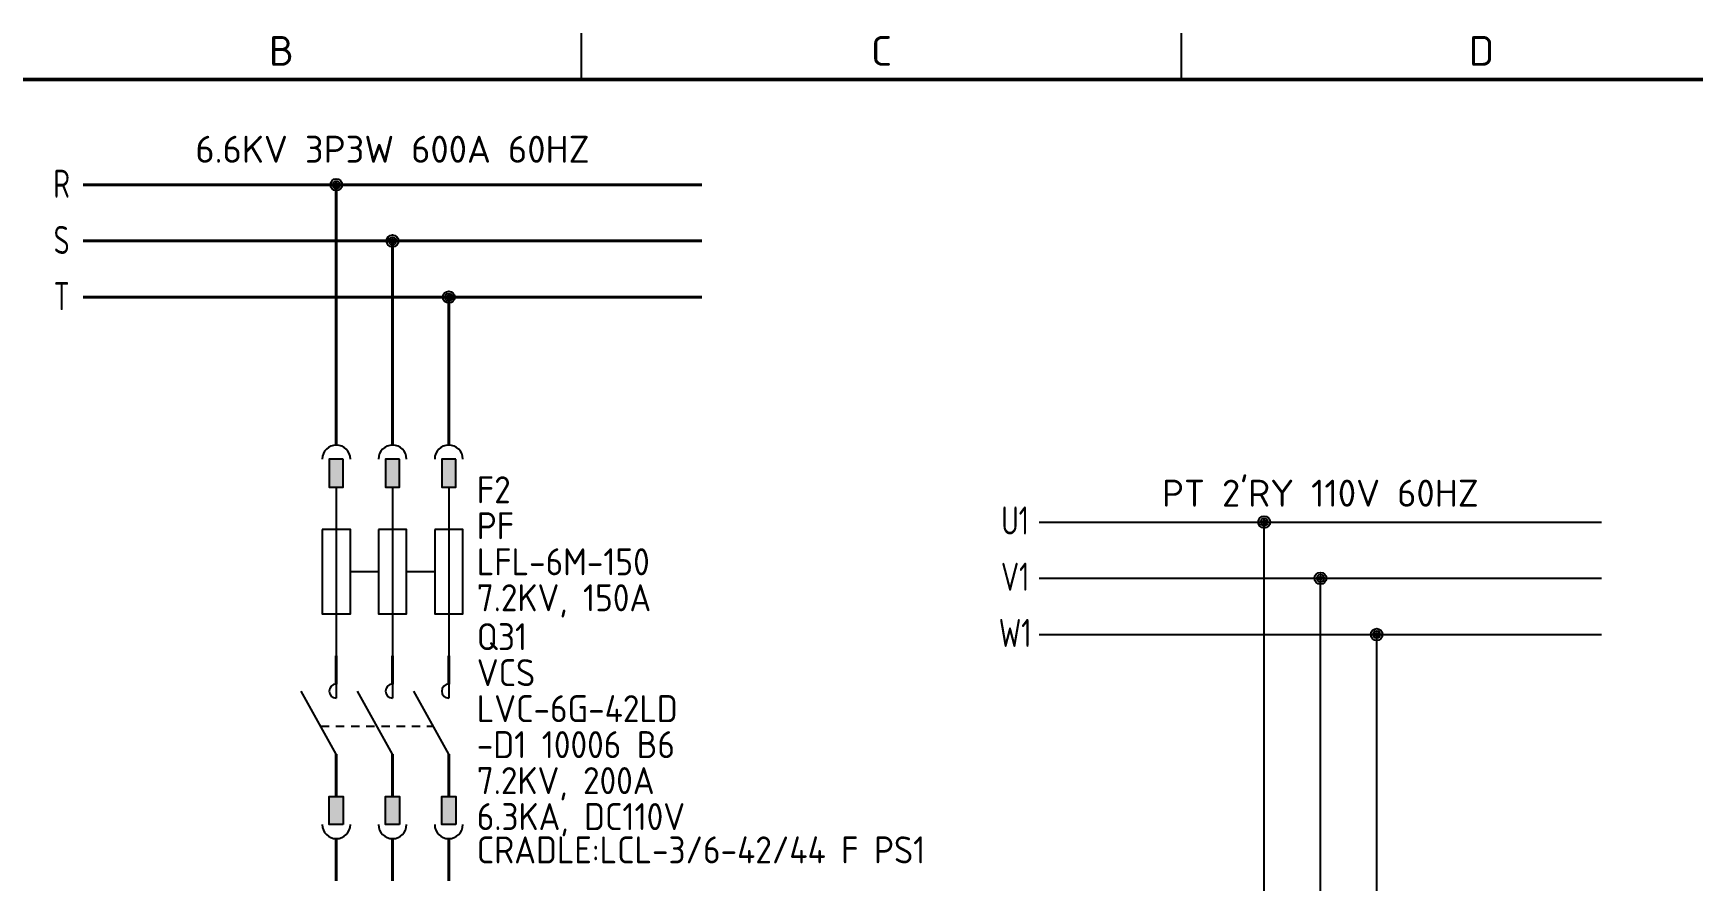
# Model space of a CAD drawing. Header units: millimetres. Extents: x 0 to 612, y 1 to 337.
# Drawn here: x 75.6 to 223.1, y 240.6 to 316 of the extents above; entities that cross this region are included whole.
import ezdxf
from ezdxf.enums import TextEntityAlignment as Align

# ---------------------------------------------------------------- set-up
doc = ezdxf.new("R2010")
doc.units = ezdxf.units.MM
doc.linetypes.add('ACAD_ISO12W100', pattern=[21, 12, -3, 0, -3, 0, -3])
doc.linetypes.add('JIS_02_0.7', pattern=[1.35, 0.75, -0.6])
doc.layers.add('BUS&POWER CABLE', color=2, linetype='Continuous', lineweight=40)
doc.layers.add('Sheet Out Line', color=2, linetype='Continuous', lineweight=50)
for name, color, linetype in [('LINK', 7, 'Continuous'), ('MISC', 7, 'Continuous'), ('Normal Text', 7, 'Continuous'), ('Sheet Line', 3, 'Continuous'), ('Sheet Text', 2, 'Continuous'), ('SYMS', 7, 'Continuous'), ('TAGS', 7, 'Continuous'), ('WIRE_RED', 1, 'Continuous'), ('WIREFIXED', 7, 'Continuous')]:
    doc.layers.add(name, color=color, linetype=linetype)
doc.styles.add('WD', font='ISOCP2.shx')
doc.styles.add('WD_IEC', font='ISOCP2.shx', dxfattribs={"width": 1.1, "height": 2.4, "bigfont": 'whgtxt.shx'})

# ---------------------------------------------------------------- blocks, each defined once
blk = doc.blocks.new('WDDOT')
for radius in [0.529, 0.33, 0.164]:
    blk.add_circle((0, 0), radius)
blk = doc.blocks.new('WD_WNH')
at = {"linetype": 'Continuous', "style": 'WD_IEC', "width": 0.8}
blk.add_attdef('WIRENO', text='', height=2.5, dxfattribs=at).set_placement((0, 0.75), align=Align.CENTER)
at = {"style": 'WD_IEC', "flags": 1}
for tag, p in [('W08USER', (0, 0.375)), ('W04USER', (0, 0.875)), ('W05USER', (0, 0.75)), ('W09USER', (0, 0.25)), ('W03USER', (0, 1)), ('W06USER', (0, 0.625)), ('W07USER', (0, 0.5)), ('W02USER', (0, 1.125)), ('W01USER', (0, 1.25)), ('W10USER', (0, 0.125))]:
    blk.add_attdef(tag, text='', height=0.08, dxfattribs=at).set_placement(p, align=Align.CENTER)
blk = doc.blocks.new('LSSA3')
at = {"layer": 'Sheet Line'}
for p, q in [((113, 283.5), (113, 287.25)), ((161.5, 283.5), (161.5, 287.25))]:
    blk.add_line(p, q, dxfattribs=at)
at = {"layer": 'Sheet Out Line'}
blk.add_lwpolyline([(16, 6.5), (404, 6.5), (404, 283.5), (16, 283.5)], close=True, dxfattribs=at)
at = {"style": 'WD_IEC', "width": 1.1}
for tag, height, p in [('DESC4', 2.4, (57.5, 39.5)), ('CUSTOMERS31', 3.8, (219, 38)), ('TITLE1', 3.6, (333, 37.5)), ('CUSTOMERS21', 3.8, (219, 35.25)), ('DESC3', 2.4, (57.5, 33.5)), ('CUSTOMERS32', 3.8, (219, 32.5)), ('TITLE2', 3.6, (333, 32.5)), ('CUSTOMERS22', 3.8, (219, 29.75)), ('RN', 3.5, (398, 28.75)), ('DESC2', 2.4, (57.5, 27.5)), ('CUSTOMERS33', 3.8, (219, 27)), ('TITLE3', 3.6, (333, 27.5)), ('DESC1', 2.4, (57.5, 21.5)), ('WORKNO', 3.5, (365.5, 18.5)), ('FILE', 2.4, (314, 18.5)), ('DESC0', 2.4, (57.5, 15.5)), ('SHN', 2.4, (395, 12)), ('TSH', 2.4, (401, 9))]:
    blk.add_attdef(tag, text='', height=height, dxfattribs=at).set_placement(p, align=Align.MIDDLE_CENTER)
at = {"style": 'WD_IEC'}
for tag, p in [('DATE4', (96.5, 39.5)), ('DRWN4', (111.5, 39.5)), ('DSGN4', (126.5, 39.5)), ('CHKD4', (141.5, 39.5)), ('APPD4', (156.5, 39.5)), ('DATE3', (96.5, 33.5)), ('DRWN3', (111.5, 33.5)), ('DSGN3', (126.5, 33.5)), ('CHKD3', (141.5, 33.5)), ('APPD3', (156.5, 33.5)), ('DATE2', (96.5, 27.5)), ('DRWN2', (111.5, 27.5)), ('DSGN2', (126.5, 27.5)), ('CHKD2', (141.5, 27.5)), ('APPD2', (156.5, 27.5)), ('DATE1', (96.5, 21.5)), ('DRWN1', (111.5, 21.5)), ('DSGN1', (126.5, 21.5)), ('CHKD1', (141.5, 21.5)), ('APPD1', (156.5, 21.5)), ('DATE0', (96.5, 15.5)), ('DRWN0', (111.5, 15.5)), ('DSGN0', (126.5, 15.5)), ('CHKD0', (141.5, 15.5)), ('APPD0', (156.5, 15.5))]:
    blk.add_attdef(tag, text='', height=2.4, dxfattribs=at).set_placement(p, align=Align.MIDDLE_CENTER)
at = {"style": 'WD_IEC', "width": 1.1}
for tag, p in [('DWG1ST', (345, 10.5)), ('DWGNO', (373.49, 10.5))]:
    blk.add_attdef(tag, text='', height=3.5, dxfattribs=at).set_placement(p, align=Align.MIDDLE_LEFT)
at = {"style": 'WD_IEC', "width": 1.1, "flags": 9}
blk.add_attdef('WD_TB', (0, 0), '', height=2.4, dxfattribs=at)
at = {"layer": 'Sheet Text', "style": 'WD_IEC', "width": 1.1}
for s, p in [('B', (88.75, 284.62)), ('C', (137.25, 284.62)), ('D', (185.75, 284.62))]:
    blk.add_text(s, height=2.4, dxfattribs=at).set_placement(p, align=Align.CENTER)
blk = doc.blocks.new('VA22_VCST1')
at = {"color": 2, "lineweight": 40}
for p, q in [((-5, 6.25), (-5, 3.75)), ((0, 6.25), (0, 3.75)), ((5, 6.25), (5, 3.75)), ((-5, -2.5), (-5, -6.25)), ((0, -2.5), (0, -6.25)), ((5, -2.5), (5, -6.25))]:
    blk.add_line(p, q, dxfattribs=at)
for p, q in [((-5, -2.5), (-8.12, 3.12)), ((-5, 3.75), (-5, 2.5)), ((0, -2.5), (-3.12, 3.12)), ((0, 3.75), (0, 2.5)), ((5, -2.5), (1.88, 3.12)), ((5, 3.75), (5, 2.5))]:
    blk.add_line(p, q)
at = {"linetype": 'JIS_02_0.7'}
blk.add_line((-6.39, 0), (3.61, 0), dxfattribs=at)
for centre in [(-5, 3.12), (0, 3.12), (5, 3.12)]:
    blk.add_arc(centre, 0.625, 90, 270)
at = {"style": 'WD_IEC'}
for tag, p in [('TAG2', (7.49, 7.96)), ('RATING12', (7.49, 4.76)), ('RATING11', (7.49, 1.56)), ('RATING10', (7.49, -1.64)), ('RATING1', (7.49, -4.84)), ('RATING2', (7.49, -8.04))]:
    blk.add_attdef(tag, text='', height=2.4, dxfattribs=at).set_placement(p, align=Align.MIDDLE_LEFT)
at = {"style": 'WD', "flags": 1}
for tag, p, height in [('X2TERM01', (-5, 6.25), 0.08), ('X2TERM02', (0, 6.25), 0.08), ('X2TERM03', (5, 6.25), 0.08), ('X4LINK', (-6.39, 0), 0.01), ('X1LINK', (3.61, 0), 0.01), ('X8TERM04', (-5, -6.25), 0.08), ('X8TERM05', (0, -6.25), 0.08), ('X8TERM06', (5, -6.25), 0.08)]:
    blk.add_attdef(tag, p, '', height=height, dxfattribs=at)
at = {"style": 'WD_IEC', "flags": 1}
for tag, p in [('INST', (-6.99, -4.03)), ('LOC', (-7.02, -5.33)), ('FAMILY', (-6.9, -6.72)), ('WDTAGALT', (-6.95, -8.07))]:
    blk.add_attdef(tag, text='', height=1, dxfattribs=at).set_placement(p, align=Align.RIGHT)
blk = doc.blocks.new('VA21_VCSPF1')
blk.add_line((0, 13.75), (0, -1.25))
blk.add_lwpolyline([(-1.25, 10), (-1.25, 2.5), (1.25, 2.5), (1.25, 10)], close=True)
at = {"flags": 1}
for tag, p, height, style in [('X2TERM01', (0, 13.75), 0.08, 'WD'), ('X4LINK', (-1.25, 6.25), 0.32, 'WD_IEC'), ('X1LINK', (1.25, 6.25), 0.32, 'WD_IEC'), ('X8TERM02', (0, -1.25), 0.08, 'WD')]:
    blk.add_attdef(tag, p, '', height=height, dxfattribs=dict(at, style=style))
at = {"style": 'WD_IEC'}
for tag, p in [('TAG1', (2.49, 13.52)), ('RATING12', (2.49, 10.32)), ('RATING11', (2.49, 7.12)), ('RATING1', (2.49, 3.92))]:
    blk.add_attdef(tag, text='', height=2.4, dxfattribs=at).set_placement(p, align=Align.MIDDLE_LEFT)
at = {"style": 'WD_IEC', "flags": 1}
for tag, p in [('INST', (-2.72, 3.2)), ('FAMILY', (-2.72, 0.6)), ('LOC', (-2.72, 1.9)), ('MFG', (-2.72, -0.7)), ('ASSYCODE', (-2.72, -2)), ('WDTAGALT', (-2.72, -3.3)), ('CAT', (-2.72, -4.55))]:
    blk.add_attdef(tag, text='', height=1, dxfattribs=at).set_placement(p, align=Align.RIGHT)
blk = doc.blocks.new('VA22_VCSPF1')
blk.add_line((0, 13.75), (0, -1.25))
blk.add_lwpolyline([(-1.25, 10), (-1.25, 2.5), (1.25, 2.5), (1.25, 10)], close=True)
at = {"flags": 1}
for tag, p, height, style in [('X2TERM01', (0, 13.75), 0.08, 'WD'), ('X4LINK', (-1.25, 6.25), 0.32, 'WD_IEC'), ('X1LINK', (1.25, 6.25), 0.32, 'WD_IEC'), ('X8TERM02', (0, -1.25), 0.08, 'WD')]:
    blk.add_attdef(tag, p, '', height=height, dxfattribs=dict(at, style=style))
at = {"style": 'WD_IEC', "flags": 1}
for tag, p in [('TAG2', (2.49, 13.52)), ('RATING12', (2.49, 10.32)), ('RATING11', (2.49, 7.12)), ('RATING1', (2.49, 3.92))]:
    blk.add_attdef(tag, text='', height=2.4, dxfattribs=at).set_placement(p, align=Align.MIDDLE_LEFT)
for tag, p in [('INST', (-2.72, 3.2)), ('FAMILY', (-2.72, 0.6)), ('LOC', (-2.72, 1.9)), ('MFG', (-2.72, -0.7)), ('ASSYCODE', (-2.72, -2)), ('WDTAGALT', (-2.72, -3.3)), ('CAT', (-2.72, -4.55))]:
    blk.add_attdef(tag, text='', height=1, dxfattribs=at).set_placement(p, align=Align.RIGHT)
blk = doc.blocks.new('VA21_CRADLE2')
at = {"color": 2, "lineweight": 40}
for p, q in [((-5, 21.25), (-5, 17.5)), ((0, 21.25), (0, 17.5)), ((5, 21.25), (5, 17.5)), ((-5, -21.25), (-5, -17.5)), ((0, -21.25), (0, -17.5)), ((5, -21.25), (5, -17.5))]:
    blk.add_line(p, q, dxfattribs=at)
for points in [[(-4.38, 16.25), (-5.62, 16.25), (-5.62, 13.75), (-4.38, 13.75)], [(0.62, 16.25), (-0.62, 16.25), (-0.62, 13.75), (0.62, 13.75)], [(5.62, 16.25), (4.38, 16.25), (4.38, 13.75), (5.62, 13.75)], [(-4.38, -16.25), (-5.62, -16.25), (-5.62, -13.75), (-4.38, -13.75)], [(0.62, -16.25), (-0.62, -16.25), (-0.62, -13.75), (0.62, -13.75)], [(5.62, -16.25), (4.38, -16.25), (4.38, -13.75), (5.62, -13.75)]]:
    blk.add_lwpolyline(points, close=True)
for centre, start, end in [((-5, 16.25), 0, 180), ((0, 16.25), 0, 180), ((5, 16.25), 0, 180), ((-5, -16.25), 180, 0), ((0, -16.25), 180, 0), ((5, -16.25), 180, 0)]:
    blk.add_arc(centre, 1.25, start, end)
for points in [[(-4.38, 13.75), (-4.38, 16.25), (-5.62, 13.75), (-5.62, 16.25)], [(0.62, 13.75), (0.62, 16.25), (-0.62, 13.75), (-0.62, 16.25)], [(5.62, 13.75), (5.62, 16.25), (4.38, 13.75), (4.38, 16.25)], [(-4.38, -13.75), (-4.38, -16.25), (-5.62, -13.75), (-5.62, -16.25)], [(0.62, -13.75), (0.62, -16.25), (-0.62, -13.75), (-0.62, -16.25)], [(5.62, -13.75), (5.62, -16.25), (4.38, -13.75), (4.38, -16.25)]]:
    blk.add_solid(points)
at = {"style": 'WD', "flags": 1}
for tag, p in [('X2TERM01', (-5, 21.25)), ('X2TERM02', (0, 21.25)), ('X2TERM03', (5, 21.25)), ('X8TERM04', (-5, -21.25)), ('X8TERM05', (0, -21.25)), ('X8TERM06', (5, -21.25))]:
    blk.add_attdef(tag, p, '', height=0.08, dxfattribs=at)
at = {"style": 'WD_IEC', "flags": 1}
for tag, p in [('INST', (-7.37, -18.1)), ('LOC', (-7.4, -19.4)), ('FAMILY', (-7.27, -20.79)), ('MFG', (-7.27, -22.22)), ('CAT', (-7.27, -23.54)), ('ASSYCODE', (-7.27, -24.87)), ('WDTAGALT', (-7.27, -26.26))]:
    blk.add_attdef(tag, text='', height=1, dxfattribs=at).set_placement(p, align=Align.RIGHT)
at = {"style": 'WD_IEC'}
blk.add_attdef('RATING11', text='', height=2.4, dxfattribs=at).set_placement((7.49, -18.5), align=Align.MIDDLE_LEFT)
at = {"style": 'WD_IEC', "flags": 1}
blk.add_attdef('TAG1', text='', height=2.4, dxfattribs=at).set_placement((7.49, -21.54), align=Align.MIDDLE_LEFT)

msp = doc.modelspace()

# ---------------------------------------------------------------- linework, layer by layer
at = {"layer": 'BUS&POWER CABLE'}
for p, q in [((80, 302.5), (135, 302.5)), ((102.5, 302.5), (102.5, 283.1)), ((80, 297.5), (135, 297.5)), ((107.5, 297.5), (107.5, 283.1)), ((80, 292.5), (135, 292.5)), ((112.5, 292.5), (112.5, 283.1)), ((102.5, 260.6), (102.5, 260.6)), ((107.5, 260.6), (107.5, 260.6)), ((112.5, 260.6), (112.5, 260.6))]:
    msp.add_line(p, q, dxfattribs=at)
at = {"layer": 'LINK'}
for points in [[(103.75, 268.1), (106.25, 268.1)], [(108.75, 268.1), (111.25, 268.1)]]:
    msp.add_lwpolyline(points, dxfattribs=at)
at = {"layer": 'WIRE_RED'}
for p, q in [((165, 272.5), (215, 272.5)), ((185, 237.5), (185, 272.5)), ((165, 267.5), (215, 267.5)), ((190, 237.5), (190, 267.5)), ((165, 262.5), (215, 262.5)), ((195, 237.5), (195, 262.5))]:
    msp.add_line(p, q, dxfattribs=at)

# ---------------------------------------------------------------- block references
at = {"layer": 'SYMS', "xscale": 1.1, "yscale": 1.1, "zscale": 1.1}
msp.add_blockref('LSSA3', (0, 0), dxfattribs=at)
at = {"layer": 'SYMS'}
for name, p in [('WDDOT', (102.5, 302.5)), ('WDDOT', (107.5, 297.5)), ('WDDOT', (112.5, 292.5)), ('VA22_VCSPF1', (102.5, 261.85)), ('VA22_VCSPF1', (107.5, 261.85)), ('WDDOT', (185, 272.5)), ('WDDOT', (190, 267.5)), ('WDDOT', (195, 262.5))]:
    msp.add_blockref(name, p, dxfattribs=at)
ref = msp.add_blockref('VA21_CRADLE2', (107.5, 261.85), dxfattribs=at)
ref.add_attrib('RATING11', 'CRADLE:LCL-3/6-42/44 F PS1', dxfattribs={"layer": 'MISC', "height": 2.4, "style": 'WD_IEC'}).set_placement((114.99, 243.35), align=Align.MIDDLE_LEFT)
ref = msp.add_blockref('VA21_VCSPF1', (112.5, 261.85), dxfattribs=at)
ref.add_attrib('RATING1', '7.2KV, 150A', dxfattribs={"layer": 'MISC', "height": 2.4, "style": 'WD_IEC'}).set_placement((114.99, 265.77), align=Align.MIDDLE_LEFT)
ref.add_attrib('RATING11', 'LFL-6M-150', dxfattribs={"layer": 'MISC', "height": 2.4, "style": 'WD_IEC'}).set_placement((114.99, 268.97), align=Align.MIDDLE_LEFT)
ref.add_attrib('RATING12', 'PF', dxfattribs={"layer": 'MISC', "height": 2.4, "style": 'WD_IEC'}).set_placement((114.99, 272.17), align=Align.MIDDLE_LEFT)
ref.add_attrib('TAG1', 'F2', dxfattribs={"layer": 'TAGS', "height": 2.4, "style": 'WD_IEC'}).set_placement((114.99, 275.37), align=Align.MIDDLE_LEFT)
ref = msp.add_blockref('VA22_VCST1', (107.5, 254.35), dxfattribs=at)
ref.add_attrib('RATING2', '6.3KA, DC110V', dxfattribs={"layer": 'MISC', "height": 2.4, "style": 'WD_IEC'}).set_placement((114.99, 246.31), align=Align.MIDDLE_LEFT)
ref.add_attrib('RATING1', '7.2KV, 200A', dxfattribs={"layer": 'MISC', "height": 2.4, "style": 'WD_IEC'}).set_placement((114.99, 249.51), align=Align.MIDDLE_LEFT)
ref.add_attrib('RATING10', '-D1 10006 B6', dxfattribs={"layer": 'MISC', "height": 2.4, "style": 'WD_IEC'}).set_placement((114.99, 252.71), align=Align.MIDDLE_LEFT)
ref.add_attrib('RATING11', 'LVC-6G-42LD', dxfattribs={"layer": 'MISC', "height": 2.4, "style": 'WD_IEC'}).set_placement((114.99, 255.91), align=Align.MIDDLE_LEFT)
ref.add_attrib('RATING12', 'VCS', dxfattribs={"layer": 'MISC', "height": 2.4, "style": 'WD_IEC'}).set_placement((114.99, 259.11), align=Align.MIDDLE_LEFT)
ref.add_attrib('TAG2', 'Q31', dxfattribs={"layer": 'TAGS', "height": 2.4, "style": 'WD_IEC'}).set_placement((114.99, 262.31), align=Align.MIDDLE_LEFT)
at = {"layer": 'WIREFIXED'}
ref = msp.add_blockref('WD_WNH', (78.08, 300.59), dxfattribs=at)
ref.add_attrib('WIRENOF', 'R', dxfattribs={"linetype": 'Continuous', "height": 2.5, "style": 'WD_IEC', "width": 0.8}).set_placement((78.08, 301.34), align=Align.CENTER)
ref = msp.add_blockref('WD_WNH', (78.08, 295.59), dxfattribs=at)
ref.add_attrib('WIRENOF', 'S', dxfattribs={"linetype": 'Continuous', "height": 2.5, "style": 'WD_IEC', "width": 0.8}).set_placement((78.08, 296.34), align=Align.CENTER)
ref = msp.add_blockref('WD_WNH', (78.08, 290.59), dxfattribs=at)
ref.add_attrib('WIRENOF', 'T', dxfattribs={"linetype": 'Continuous', "height": 2.5, "style": 'WD_IEC', "width": 0.8}).set_placement((78.08, 291.34), align=Align.CENTER)
ref = msp.add_blockref('WD_WNH', (162.85, 270.64), dxfattribs=at)
ref.add_attrib('WIRENOF', 'U1', dxfattribs={"linetype": 'Continuous', "height": 2.5, "style": 'WD_IEC', "width": 0.8}).set_placement((162.85, 271.39), align=Align.CENTER)
ref = msp.add_blockref('WD_WNH', (162.85, 265.64), dxfattribs=at)
ref.add_attrib('WIRENOF', 'V1', dxfattribs={"linetype": 'Continuous', "height": 2.5, "style": 'WD_IEC', "width": 0.8}).set_placement((162.85, 266.39), align=Align.CENTER)
ref = msp.add_blockref('WD_WNH', (162.85, 260.64), dxfattribs=at)
ref.add_attrib('WIRENOF', 'W1', dxfattribs={"linetype": 'Continuous', "height": 2.5, "style": 'WD_IEC', "width": 0.8}).set_placement((162.85, 261.39), align=Align.CENTER)

# ---------------------------------------------------------------- texts
at = {"linetype": 'ACAD_ISO12W100', "insert": (107.5, 304.45), "char_height": 2.4, "width": 41.3307, "attachment_point": 8, "line_spacing_factor": 0.875, "style": 'WD_IEC'}
msp.add_mtext('6.6KV 3P3W 600A 60HZ', dxfattribs=at)
at = {"layer": 'Normal Text', "insert": (190, 273.87), "char_height": 2.4, "width": 45, "attachment_point": 8, "style": 'WD_IEC'}
msp.add_mtext("PT 2'RY 110V 60HZ", dxfattribs=at)

doc.saveas('drawing.dxf')
